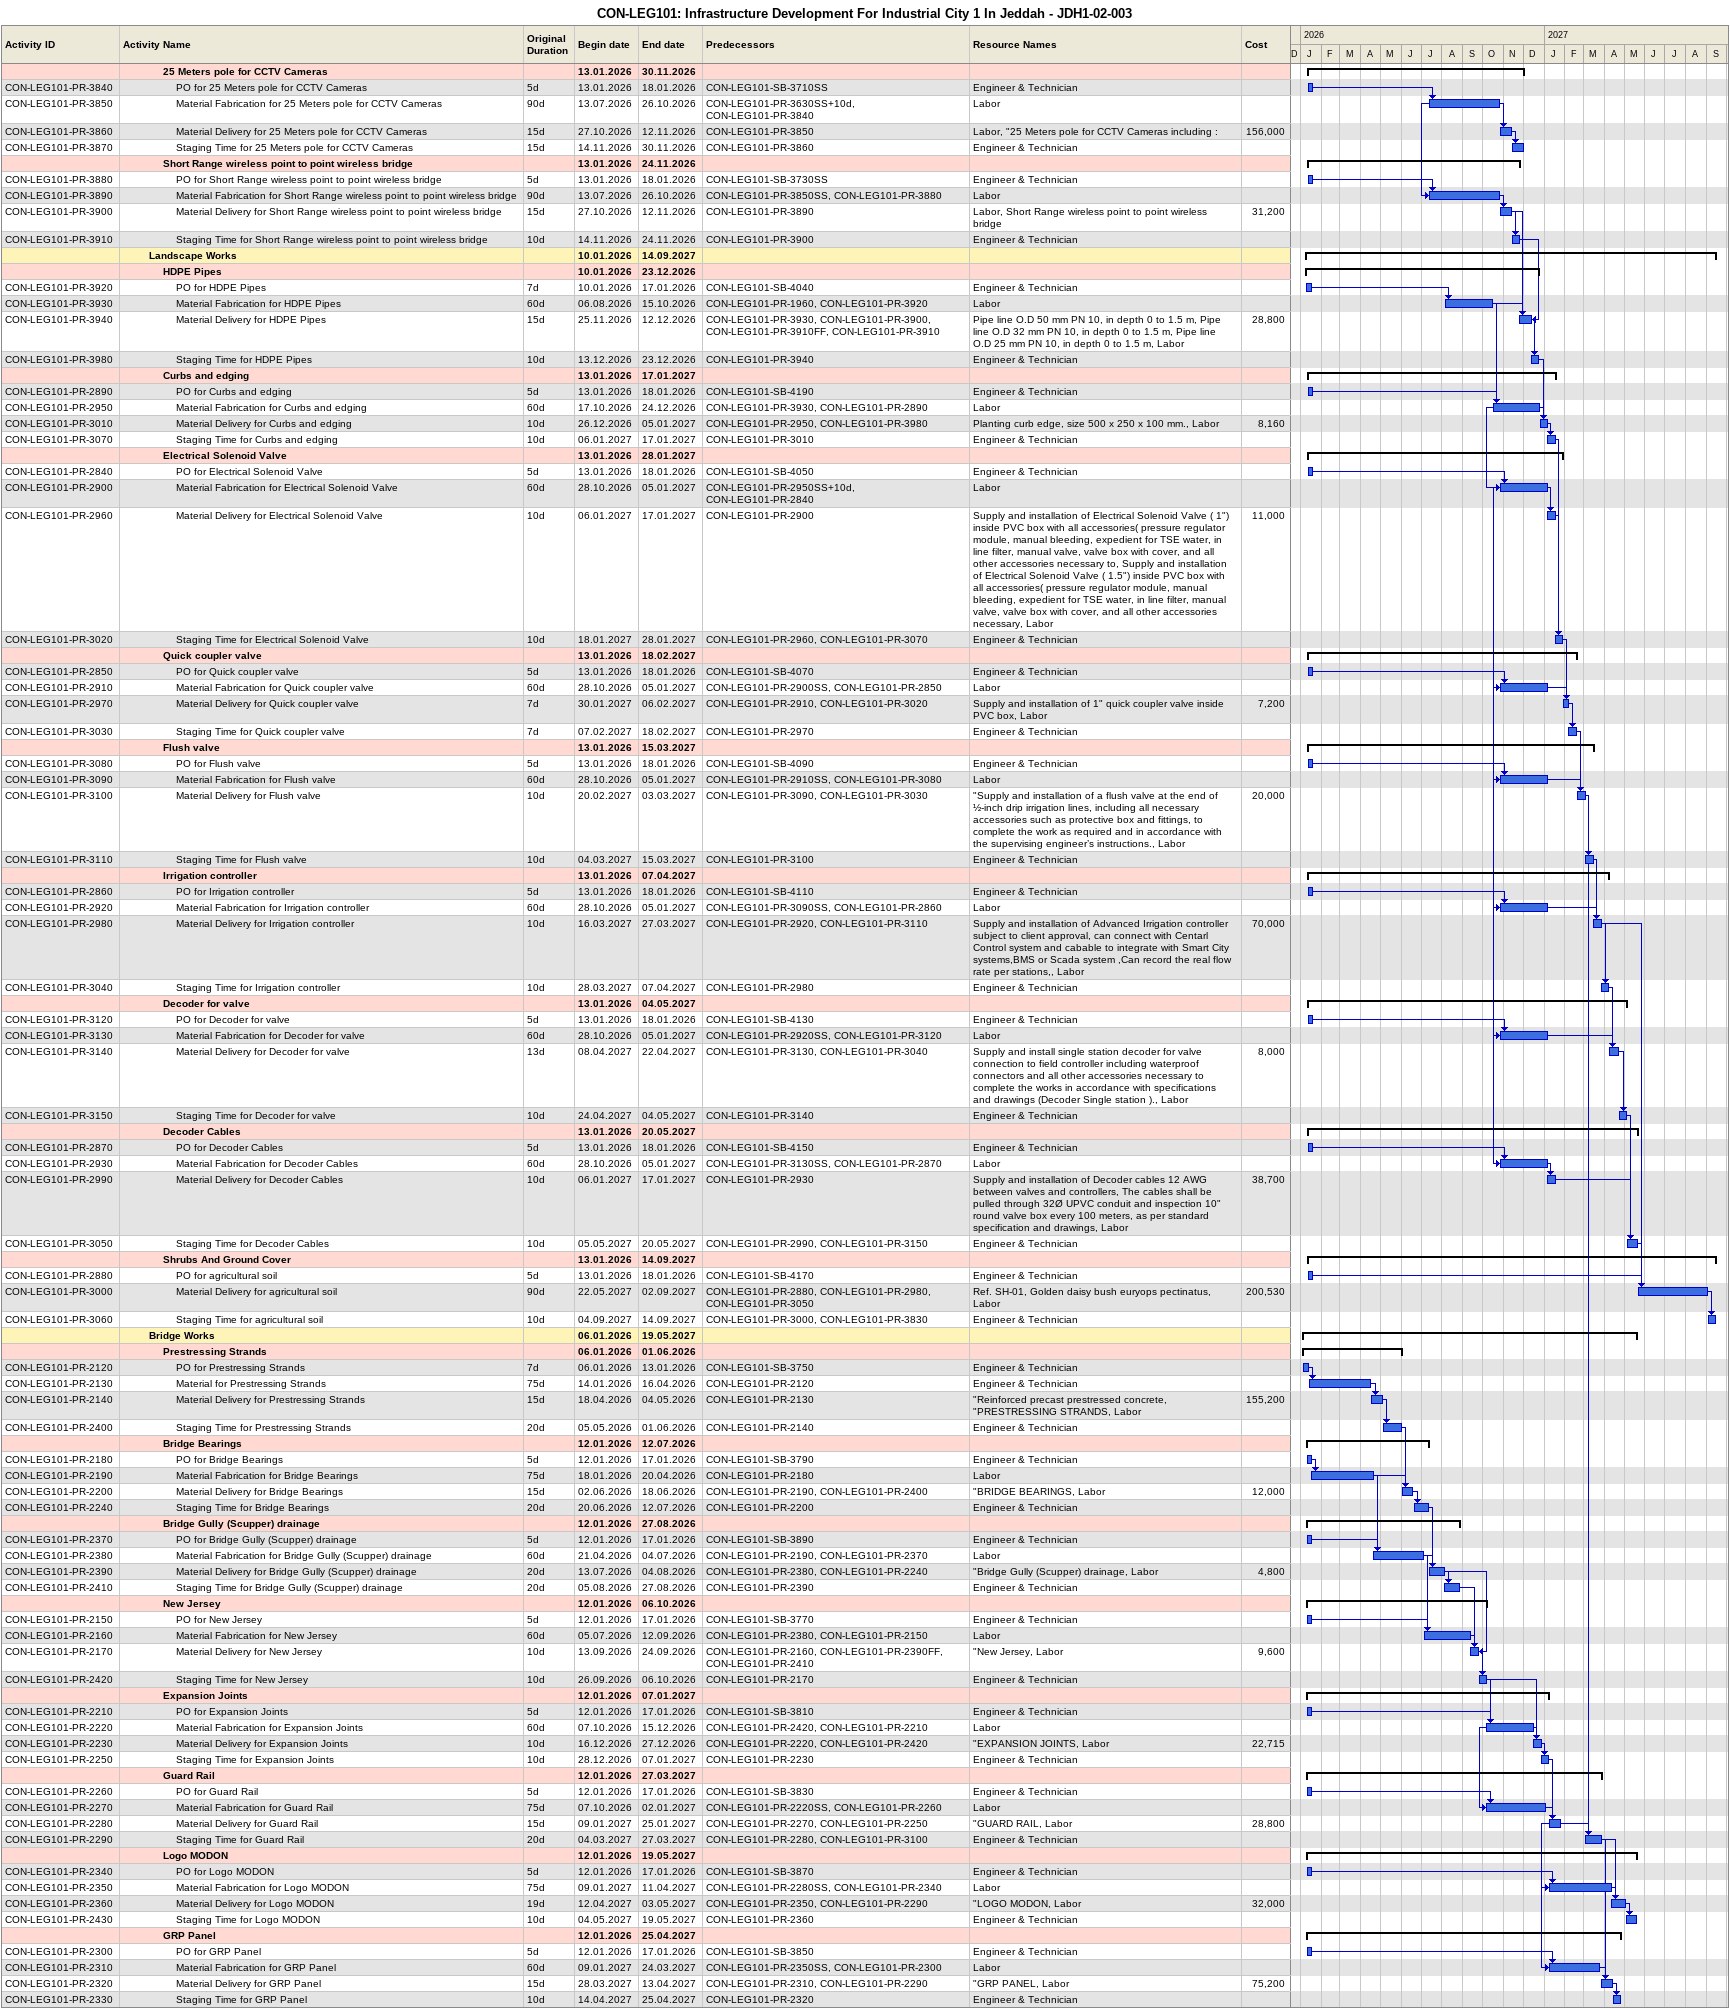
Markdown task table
CON-LEG101: Infrastructure Development For Industrial City 1 In Jeddah - JDH1-02-003

| ID | Level | Task | Original duration | Start | Finish | Predecessors | Resources | Cost |
|---|---|---|---|---|---|---|---|---|
|  | 4 | **25 Meters pole for CCTV Cameras** |  | 2026-01-13 | 2026-11-30 |  |  |  |
| CON-LEG101-PR-3840 | 5 | PO for 25 Meters pole for CCTV Cameras | 5d | 2026-01-13 | 2026-01-18 | CON-LEG101-SB-3710SS | Engineer & Technician |  |
| CON-LEG101-PR-3850 | 5 | Material Fabrication for 25 Meters pole for CCTV Cameras | 90d | 2026-07-13 | 2026-10-26 | CON-LEG101-PR-3630SS+10d, CON-LEG101-PR-3840 | Labor |  |
| CON-LEG101-PR-3860 | 5 | Material Delivery for 25 Meters pole for CCTV Cameras | 15d | 2026-10-27 | 2026-11-12 | CON-LEG101-PR-3850 | Labor, "25 Meters pole for CCTV Cameras including : | 156000 |
| CON-LEG101-PR-3870 | 5 | Staging Time for 25 Meters pole for CCTV Cameras | 15d | 2026-11-14 | 2026-11-30 | CON-LEG101-PR-3860 | Engineer & Technician |  |
|  | 4 | **Short Range wireless point to point wireless bridge** |  | 2026-01-13 | 2026-11-24 |  |  |  |
| CON-LEG101-PR-3880 | 5 | PO for Short Range wireless point to point wireless bridge | 5d | 2026-01-13 | 2026-01-18 | CON-LEG101-SB-3730SS | Engineer & Technician |  |
| CON-LEG101-PR-3890 | 5 | Material Fabrication for Short Range wireless point to point wireless bridge | 90d | 2026-07-13 | 2026-10-26 | CON-LEG101-PR-3850SS, CON-LEG101-PR-3880 | Labor |  |
| CON-LEG101-PR-3900 | 5 | Material Delivery for Short Range wireless point to point wireless bridge | 15d | 2026-10-27 | 2026-11-12 | CON-LEG101-PR-3890 | Labor, Short Range wireless point to point wireless bridge | 31200 |
| CON-LEG101-PR-3910 | 5 | Staging Time for Short Range wireless point to point wireless bridge | 10d | 2026-11-14 | 2026-11-24 | CON-LEG101-PR-3900 | Engineer & Technician |  |
|  | 3 | **Landscape Works** |  | 2026-01-10 | 2027-09-14 |  |  |  |
|  | 4 | **HDPE Pipes** |  | 2026-01-10 | 2026-12-23 |  |  |  |
| CON-LEG101-PR-3920 | 5 | PO for HDPE Pipes | 7d | 2026-01-10 | 2026-01-17 | CON-LEG101-SB-4040 | Engineer & Technician |  |
| CON-LEG101-PR-3930 | 5 | Material Fabrication for HDPE Pipes | 60d | 2026-08-06 | 2026-10-15 | CON-LEG101-PR-1960, CON-LEG101-PR-3920 | Labor |  |
| CON-LEG101-PR-3940 | 5 | Material Delivery for HDPE Pipes | 15d | 2026-11-25 | 2026-12-12 | CON-LEG101-PR-3930, CON-LEG101-PR-3900, CON-LEG101-PR-3910FF, CON-LEG101-PR-3910 | Pipe line O.D 50 mm PN 10, in depth 0 to 1.5 m, Pipe line O.D 32 mm PN 10, in depth 0 to 1.5 m, Pipe line O.D 25 mm PN 10, in depth 0 to 1.5 m, Labor | 28800 |
| CON-LEG101-PR-3980 | 5 | Staging Time for HDPE Pipes | 10d | 2026-12-13 | 2026-12-23 | CON-LEG101-PR-3940 | Engineer & Technician |  |
|  | 4 | **Curbs and edging** |  | 2026-01-13 | 2027-01-17 |  |  |  |
| CON-LEG101-PR-2890 | 5 | PO for Curbs and edging | 5d | 2026-01-13 | 2026-01-18 | CON-LEG101-SB-4190 | Engineer & Technician |  |
| CON-LEG101-PR-2950 | 5 | Material Fabrication for Curbs and edging | 60d | 2026-10-17 | 2026-12-24 | CON-LEG101-PR-3930, CON-LEG101-PR-2890 | Labor |  |
| CON-LEG101-PR-3010 | 5 | Material Delivery for Curbs and edging | 10d | 2026-12-26 | 2027-01-05 | CON-LEG101-PR-2950, CON-LEG101-PR-3980 | Planting curb edge, size 500 x 250 x 100 mm., Labor | 8160 |
| CON-LEG101-PR-3070 | 5 | Staging Time for Curbs and edging | 10d | 2027-01-06 | 2027-01-17 | CON-LEG101-PR-3010 | Engineer & Technician |  |
|  | 4 | **Electrical Solenoid Valve** |  | 2026-01-13 | 2027-01-28 |  |  |  |
| CON-LEG101-PR-2840 | 5 | PO for Electrical Solenoid Valve | 5d | 2026-01-13 | 2026-01-18 | CON-LEG101-SB-4050 | Engineer & Technician |  |
| CON-LEG101-PR-2900 | 5 | Material Fabrication for Electrical Solenoid Valve | 60d | 2026-10-28 | 2027-01-05 | CON-LEG101-PR-2950SS+10d, CON-LEG101-PR-2840 | Labor |  |
| CON-LEG101-PR-2960 | 5 | Material Delivery for Electrical Solenoid Valve | 10d | 2027-01-06 | 2027-01-17 | CON-LEG101-PR-2900 | Supply and installation of Electrical Solenoid Valve ( 1") inside PVC box with all accessories( pressure regulator module, manual bleeding, expedient for TSE water, in line filter, manual valve, valve box with cover, and all other accessories necessary to, Supply and installation of Electrical Solenoid Valve ( 1.5") inside PVC box with all accessories( pressure regulator module, manual bleeding, expedient for TSE water, in line filter, manual valve, valve box with cover, and all other accessories necessary, Labor | 11000 |
| CON-LEG101-PR-3020 | 5 | Staging Time for Electrical Solenoid Valve | 10d | 2027-01-18 | 2027-01-28 | CON-LEG101-PR-2960, CON-LEG101-PR-3070 | Engineer & Technician |  |
|  | 4 | **Quick coupler valve** |  | 2026-01-13 | 2027-02-18 |  |  |  |
| CON-LEG101-PR-2850 | 5 | PO for Quick coupler valve | 5d | 2026-01-13 | 2026-01-18 | CON-LEG101-SB-4070 | Engineer & Technician |  |
| CON-LEG101-PR-2910 | 5 | Material Fabrication for Quick coupler valve | 60d | 2026-10-28 | 2027-01-05 | CON-LEG101-PR-2900SS, CON-LEG101-PR-2850 | Labor |  |
| CON-LEG101-PR-2970 | 5 | Material Delivery for Quick coupler valve | 7d | 2027-01-30 | 2027-02-06 | CON-LEG101-PR-2910, CON-LEG101-PR-3020 | Supply and installation of 1" quick coupler valve inside PVC box, Labor | 7200 |
| CON-LEG101-PR-3030 | 5 | Staging Time for Quick coupler valve | 7d | 2027-02-07 | 2027-02-18 | CON-LEG101-PR-2970 | Engineer & Technician |  |
|  | 4 | **Flush valve** |  | 2026-01-13 | 2027-03-15 |  |  |  |
| CON-LEG101-PR-3080 | 5 | PO for Flush valve | 5d | 2026-01-13 | 2026-01-18 | CON-LEG101-SB-4090 | Engineer & Technician |  |
| CON-LEG101-PR-3090 | 5 | Material Fabrication for Flush valve | 60d | 2026-10-28 | 2027-01-05 | CON-LEG101-PR-2910SS, CON-LEG101-PR-3080 | Labor |  |
| CON-LEG101-PR-3100 | 5 | Material Delivery for Flush valve | 10d | 2027-02-20 | 2027-03-03 | CON-LEG101-PR-3090, CON-LEG101-PR-3030 | "Supply and installation of a flush valve at the end of ½-inch drip irrigation lines, including all necessary accessories such as protective box and fittings, to complete the work as required and in accordance with the supervising engineer’s instructions., Labor | 20000 |
| CON-LEG101-PR-3110 | 5 | Staging Time for Flush valve | 10d | 2027-03-04 | 2027-03-15 | CON-LEG101-PR-3100 | Engineer & Technician |  |
|  | 4 | **Irrigation controller** |  | 2026-01-13 | 2027-04-07 |  |  |  |
| CON-LEG101-PR-2860 | 5 | PO for Irrigation controller | 5d | 2026-01-13 | 2026-01-18 | CON-LEG101-SB-4110 | Engineer & Technician |  |
| CON-LEG101-PR-2920 | 5 | Material Fabrication for Irrigation controller | 60d | 2026-10-28 | 2027-01-05 | CON-LEG101-PR-3090SS, CON-LEG101-PR-2860 | Labor |  |
| CON-LEG101-PR-2980 | 5 | Material Delivery for Irrigation controller | 10d | 2027-03-16 | 2027-03-27 | CON-LEG101-PR-2920, CON-LEG101-PR-3110 | Supply and installation of Advanced Irrigation controller subject to client approval, can connect with Centarl Control system and cabable to integrate with Smart City systems,BMS or Scada system ,Can record the real flow rate per stations,, Labor | 70000 |
| CON-LEG101-PR-3040 | 5 | Staging Time for Irrigation controller | 10d | 2027-03-28 | 2027-04-07 | CON-LEG101-PR-2980 | Engineer & Technician |  |
|  | 4 | **Decoder for valve** |  | 2026-01-13 | 2027-05-04 |  |  |  |
| CON-LEG101-PR-3120 | 5 | PO for Decoder for valve | 5d | 2026-01-13 | 2026-01-18 | CON-LEG101-SB-4130 | Engineer & Technician |  |
| CON-LEG101-PR-3130 | 5 | Material Fabrication for Decoder for valve | 60d | 2026-10-28 | 2027-01-05 | CON-LEG101-PR-2920SS, CON-LEG101-PR-3120 | Labor |  |
| CON-LEG101-PR-3140 | 5 | Material Delivery for Decoder for valve | 13d | 2027-04-08 | 2027-04-22 | CON-LEG101-PR-3130, CON-LEG101-PR-3040 | Supply and install single station decoder for valve connection to field controller including waterproof connectors and all other accessories necessary to complete the works in accordance with specifications and drawings (Decoder Single station )., Labor | 8000 |
| CON-LEG101-PR-3150 | 5 | Staging Time for Decoder for valve | 10d | 2027-04-24 | 2027-05-04 | CON-LEG101-PR-3140 | Engineer & Technician |  |
|  | 4 | **Decoder Cables** |  | 2026-01-13 | 2027-05-20 |  |  |  |
| CON-LEG101-PR-2870 | 5 | PO for Decoder Cables | 5d | 2026-01-13 | 2026-01-18 | CON-LEG101-SB-4150 | Engineer & Technician |  |
| CON-LEG101-PR-2930 | 5 | Material Fabrication for Decoder Cables | 60d | 2026-10-28 | 2027-01-05 | CON-LEG101-PR-3130SS, CON-LEG101-PR-2870 | Labor |  |
| CON-LEG101-PR-2990 | 5 | Material Delivery for Decoder Cables | 10d | 2027-01-06 | 2027-01-17 | CON-LEG101-PR-2930 | Supply and installation of Decoder cables 12 AWG between valves and controllers, The cables shall be pulled through 32Ø UPVC conduit and inspection 10" round valve box every 100 meters, as per standard specification and drawings, Labor | 38700 |
| CON-LEG101-PR-3050 | 5 | Staging Time for Decoder Cables | 10d | 2027-05-05 | 2027-05-20 | CON-LEG101-PR-2990, CON-LEG101-PR-3150 | Engineer & Technician |  |
|  | 4 | **Shrubs And Ground Cover** |  | 2026-01-13 | 2027-09-14 |  |  |  |
| CON-LEG101-PR-2880 | 5 | PO for agricultural soil | 5d | 2026-01-13 | 2026-01-18 | CON-LEG101-SB-4170 | Engineer & Technician |  |
| CON-LEG101-PR-3000 | 5 | Material Delivery for agricultural soil | 90d | 2027-05-22 | 2027-09-02 | CON-LEG101-PR-2880, CON-LEG101-PR-2980, CON-LEG101-PR-3050 | Ref. SH-01, Golden daisy bush euryops pectinatus, Labor | 200530 |
| CON-LEG101-PR-3060 | 5 | Staging Time for agricultural soil | 10d | 2027-09-04 | 2027-09-14 | CON-LEG101-PR-3000, CON-LEG101-PR-3830 | Engineer & Technician |  |
|  | 3 | **Bridge Works** |  | 2026-01-06 | 2027-05-19 |  |  |  |
|  | 4 | **Prestressing Strands** |  | 2026-01-06 | 2026-06-01 |  |  |  |
| CON-LEG101-PR-2120 | 5 | PO for Prestressing Strands | 7d | 2026-01-06 | 2026-01-13 | CON-LEG101-SB-3750 | Engineer & Technician |  |
| CON-LEG101-PR-2130 | 5 | Material for Prestressing Strands | 75d | 2026-01-14 | 2026-04-16 | CON-LEG101-PR-2120 | Engineer & Technician |  |
| CON-LEG101-PR-2140 | 5 | Material Delivery for Prestressing Strands | 15d | 2026-04-18 | 2026-05-04 | CON-LEG101-PR-2130 | "Reinforced precast prestressed concrete, "PRESTRESSING STRANDS, Labor | 155200 |
| CON-LEG101-PR-2400 | 5 | Staging Time for Prestressing Strands | 20d | 2026-05-05 | 2026-06-01 | CON-LEG101-PR-2140 | Engineer & Technician |  |
|  | 4 | **Bridge Bearings** |  | 2026-01-12 | 2026-07-12 |  |  |  |
| CON-LEG101-PR-2180 | 5 | PO for Bridge Bearings | 5d | 2026-01-12 | 2026-01-17 | CON-LEG101-SB-3790 | Engineer & Technician |  |
| CON-LEG101-PR-2190 | 5 | Material Fabrication for Bridge Bearings | 75d | 2026-01-18 | 2026-04-20 | CON-LEG101-PR-2180 | Labor |  |
| CON-LEG101-PR-2200 | 5 | Material Delivery for Bridge Bearings | 15d | 2026-06-02 | 2026-06-18 | CON-LEG101-PR-2190, CON-LEG101-PR-2400 | "BRIDGE BEARINGS, Labor | 12000 |
| CON-LEG101-PR-2240 | 5 | Staging Time for Bridge Bearings | 20d | 2026-06-20 | 2026-07-12 | CON-LEG101-PR-2200 | Engineer & Technician |  |
|  | 4 | **Bridge Gully (Scupper) drainage** |  | 2026-01-12 | 2026-08-27 |  |  |  |
| CON-LEG101-PR-2370 | 5 | PO for Bridge Gully (Scupper) drainage | 5d | 2026-01-12 | 2026-01-17 | CON-LEG101-SB-3890 | Engineer & Technician |  |
| CON-LEG101-PR-2380 | 5 | Material Fabrication for Bridge Gully (Scupper) drainage | 60d | 2026-04-21 | 2026-07-04 | CON-LEG101-PR-2190, CON-LEG101-PR-2370 | Labor |  |
| CON-LEG101-PR-2390 | 5 | Material Delivery for Bridge Gully (Scupper) drainage | 20d | 2026-07-13 | 2026-08-04 | CON-LEG101-PR-2380, CON-LEG101-PR-2240 | "Bridge Gully (Scupper) drainage, Labor | 4800 |
| CON-LEG101-PR-2410 | 5 | Staging Time for Bridge Gully (Scupper) drainage | 20d | 2026-08-05 | 2026-08-27 | CON-LEG101-PR-2390 | Engineer & Technician |  |
|  | 4 | **New Jersey** |  | 2026-01-12 | 2026-10-06 |  |  |  |
| CON-LEG101-PR-2150 | 5 | PO for New Jersey | 5d | 2026-01-12 | 2026-01-17 | CON-LEG101-SB-3770 | Engineer & Technician |  |
| CON-LEG101-PR-2160 | 5 | Material Fabrication for New Jersey | 60d | 2026-07-05 | 2026-09-12 | CON-LEG101-PR-2380, CON-LEG101-PR-2150 | Labor |  |
| CON-LEG101-PR-2170 | 5 | Material Delivery for New Jersey | 10d | 2026-09-13 | 2026-09-24 | CON-LEG101-PR-2160, CON-LEG101-PR-2390FF, CON-LEG101-PR-2410 | "New Jersey, Labor | 9600 |
| CON-LEG101-PR-2420 | 5 | Staging Time for New Jersey | 10d | 2026-09-26 | 2026-10-06 | CON-LEG101-PR-2170 | Engineer & Technician |  |
|  | 4 | **Expansion Joints** |  | 2026-01-12 | 2027-01-07 |  |  |  |
| CON-LEG101-PR-2210 | 5 | PO for Expansion Joints | 5d | 2026-01-12 | 2026-01-17 | CON-LEG101-SB-3810 | Engineer & Technician |  |
| CON-LEG101-PR-2220 | 5 | Material Fabrication for Expansion Joints | 60d | 2026-10-07 | 2026-12-15 | CON-LEG101-PR-2420, CON-LEG101-PR-2210 | Labor |  |
| CON-LEG101-PR-2230 | 5 | Material Delivery for Expansion Joints | 10d | 2026-12-16 | 2026-12-27 | CON-LEG101-PR-2220, CON-LEG101-PR-2420 | "EXPANSION JOINTS, Labor | 22715 |
| CON-LEG101-PR-2250 | 5 | Staging Time for Expansion Joints | 10d | 2026-12-28 | 2027-01-07 | CON-LEG101-PR-2230 | Engineer & Technician |  |
|  | 4 | **Guard Rail** |  | 2026-01-12 | 2027-03-27 |  |  |  |
| CON-LEG101-PR-2260 | 5 | PO for Guard Rail | 5d | 2026-01-12 | 2026-01-17 | CON-LEG101-SB-3830 | Engineer & Technician |  |
| CON-LEG101-PR-2270 | 5 | Material Fabrication for Guard Rail | 75d | 2026-10-07 | 2027-01-02 | CON-LEG101-PR-2220SS, CON-LEG101-PR-2260 | Labor |  |
| CON-LEG101-PR-2280 | 5 | Material Delivery for Guard Rail | 15d | 2027-01-09 | 2027-01-25 | CON-LEG101-PR-2270, CON-LEG101-PR-2250 | "GUARD RAIL, Labor | 28800 |
| CON-LEG101-PR-2290 | 5 | Staging Time for Guard Rail | 20d | 2027-03-04 | 2027-03-27 | CON-LEG101-PR-2280, CON-LEG101-PR-3100 | Engineer & Technician |  |
|  | 4 | **Logo MODON** |  | 2026-01-12 | 2027-05-19 |  |  |  |
| CON-LEG101-PR-2340 | 5 | PO for Logo MODON | 5d | 2026-01-12 | 2026-01-17 | CON-LEG101-SB-3870 | Engineer & Technician |  |
| CON-LEG101-PR-2350 | 5 | Material Fabrication for Logo MODON | 75d | 2027-01-09 | 2027-04-11 | CON-LEG101-PR-2280SS, CON-LEG101-PR-2340 | Labor |  |
| CON-LEG101-PR-2360 | 5 | Material Delivery for Logo MODON | 19d | 2027-04-12 | 2027-05-03 | CON-LEG101-PR-2350, CON-LEG101-PR-2290 | "LOGO MODON, Labor | 32000 |
| CON-LEG101-PR-2430 | 5 | Staging Time for Logo MODON | 10d | 2027-05-04 | 2027-05-19 | CON-LEG101-PR-2360 | Engineer & Technician |  |
|  | 4 | **GRP Panel** |  | 2026-01-12 | 2027-04-25 |  |  |  |
| CON-LEG101-PR-2300 | 5 | PO for GRP Panel | 5d | 2026-01-12 | 2026-01-17 | CON-LEG101-SB-3850 | Engineer & Technician |  |
| CON-LEG101-PR-2310 | 5 | Material Fabrication for GRP Panel | 60d | 2027-01-09 | 2027-03-24 | CON-LEG101-PR-2350SS, CON-LEG101-PR-2300 | Labor |  |
| CON-LEG101-PR-2320 | 5 | Material Delivery for GRP Panel | 15d | 2027-03-28 | 2027-04-13 | CON-LEG101-PR-2310, CON-LEG101-PR-2290 | "GRP PANEL, Labor | 75200 |
| CON-LEG101-PR-2330 | 5 | Staging Time for GRP Panel | 10d | 2027-04-14 | 2027-04-25 | CON-LEG101-PR-2320 | Engineer & Technician |  |
